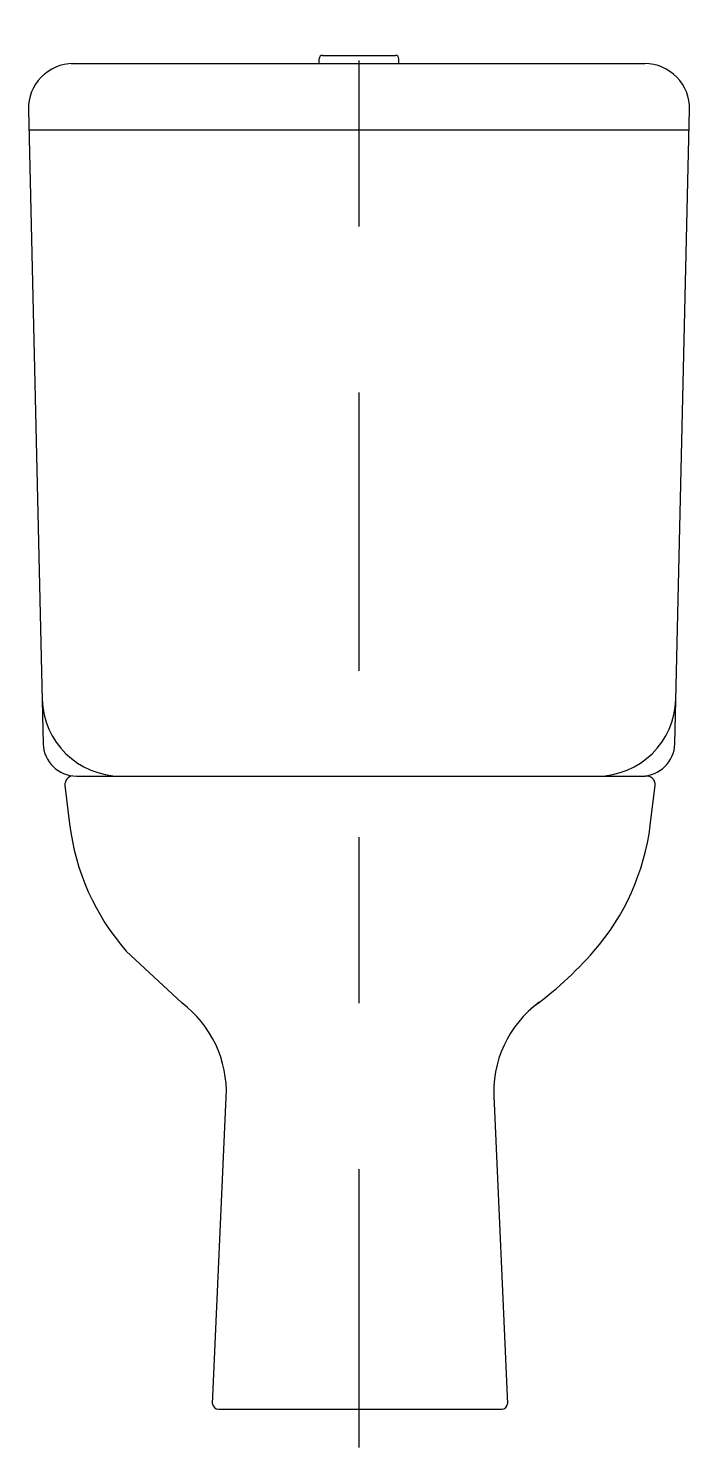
# Model space of a CAD drawing. Extents: x -495.865 to -495.467, y 395.525 to 396.379.
import ezdxf

# ---------------------------------------------------------------- set-up
doc = ezdxf.new("R2010")
doc.units = 0
doc.header["$LTSCALE"] = 0.558613
doc.header["$MEASUREMENT"] = 0
doc.linetypes.add('AXES', pattern=[0.54, 0.3, -0.08, 0.08, -0.08])
doc.layers.get('0').update_dxf_attribs({"linetype": 'CONTINUOUS'})
doc.layers.add('DECA_EIXOS', color=5, linetype='AXES')

msp = doc.modelspace()

# ---------------------------------------------------------------- linework, layer by layer
at = {"linetype": 'CONTINUOUS'}
for p, q in [((-495.68765, 396.3631), (-495.64386, 396.3631)), ((-495.83885, 396.35812), (-495.49381, 396.35812)), ((-495.68969, 396.35812), (-495.68969, 396.36106)), ((-495.64181, 396.35812), (-495.64181, 396.36106)), ((-495.86461, 396.33056), (-495.85573, 395.94867)), ((-495.47577, 395.94867), (-495.46689, 396.33056)), ((-495.86434, 396.31821), (-495.46717, 396.31821)), ((-495.83579, 395.92918), (-495.49343, 395.92918)), ((-495.84266, 395.92361), (-495.83982, 395.90045)), ((-495.49054, 395.8995), (-495.48759, 395.92362)), ((-495.77239, 395.79265), (-495.80577, 395.8238)), ((-495.75387, 395.55129), (-495.7456, 395.73583)), ((-495.5847, 395.73668), (-495.57638, 395.55129)), ((-495.75032, 395.54812), (-495.57992, 395.54812))]:
    msp.add_line(p, q, dxfattribs=at)
for centre, radius, start, end in [((-495.68765, 396.36106), 0.00204, 90, 180.00037), ((-495.64386, 396.36106), 0.00204, 359.99954, 90), ((-495.83769, 396.33118), 0.02693, 90, 181.33217), ((-495.49381, 396.33118), 0.02693, 358.66762, 90), ((-495.80899, 395.97656), 0.04738, 181.33215, 270), ((-495.52251, 395.97656), 0.04738, 270, 358.66781), ((-495.83579, 395.94913), 0.01995, 181.33188, 270), ((-495.49571, 395.94913), 0.01995, 270, 358.66774), ((-495.83724, 395.92395), 0.00543, 98.94289, 183.58695), ((-495.49274, 395.92405), 0.00517, 355.15258, 97.6122), ((-495.69876, 395.91722), 0.14206, 186.77896, 221.12206), ((-495.63149, 395.91722), 0.14206, 318.88451, 352.83126), ((-495.68767, 395.96522), 0.21595, 305.46206, 319.09221), ((-495.81287, 395.73884), 0.06734, 357.43486, 53.04867), ((-495.51739, 395.73883), 0.06734, 126.42196, 183.95828), ((-495.75042, 395.55158), 0.00347, 184.72423, 271.53697), ((-495.57983, 395.55158), 0.00347, 268.46105, 355.24855)]:
    msp.add_arc(centre, radius, start, end, dxfattribs=at)
at = {"layer": 'DECA_EIXOS'}
msp.add_line((-495.66575, 395.5249), (-495.66575, 396.37933), dxfattribs=at)

doc.saveas('drawing.dxf')
